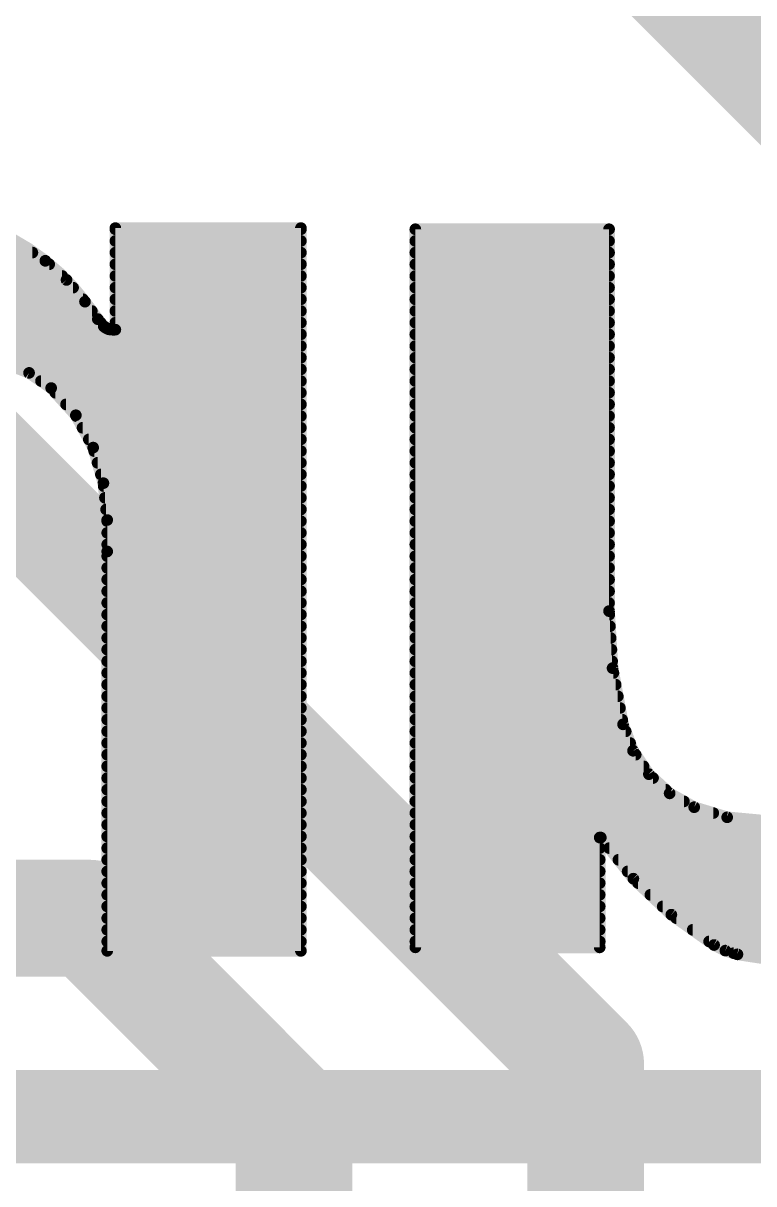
# Model space of a CAD drawing. Extents: x -33 to 74, y -11 to 28.
# Drawn here: x 15.603 to 17.193, y 11.868 to 14.393 of the extents above; entities that cross this region are included whole.
import ezdxf

# ---------------------------------------------------------------- set-up
doc = ezdxf.new("R2010")
doc.units = 0
for name, color, linetype in [('1', 12, 'CONTINUOUS'), ('16', 132, 'CONTINUOUS'), ('21', 41, 'CONTINUOUS'), ('22', 40, 'CONTINUOUS')]:
    doc.layers.add(name, color=color, linetype=linetype)

msp = doc.modelspace()

# ---------------------------------------------------------------- linework, layer by layer
at = {"layer": '1', "const_width": 0.254}
for points in [[(16.8275, 12.1285), (14.732, 14.224)], [(12.28, 12.446), (15.748, 12.446)], [(16.1925, 12.0015), (15.748, 12.446)], [(16.8275, 11.2903), (16.8275, 12.1285)], [(16.1925, 11.2903), (16.1925, 12.0015)]]:
    msp.add_lwpolyline(points, dxfattribs=at)
at = {"layer": '1', "const_width": 0.127}
for points in [[(15.7929, 12.4909, 1), (15.7031, 12.4011)], [(15.748, 12.3825, 1), (15.748, 12.5095)], [(16.891, 12.1285, 1), (16.764, 12.1285)], [(16.7826, 12.0836, 1), (16.8724, 12.1734)], [(16.256, 12.0015, 1), (16.129, 12.0015)], [(16.1476, 11.9566, 1), (16.2374, 12.0464)]]:
    msp.add_lwpolyline(points, format="xyb", dxfattribs=at)
at = {"layer": '16', "const_width": 0.4064}
msp.add_lwpolyline([(19.05, 12.573), (16.51, 15.113)], dxfattribs=at)
at = {"layer": '21', "const_width": 0.2032}
msp.add_lwpolyline([(14.7193, 12.0142), (23.3807, 12.0142)], dxfattribs=at)
at = {"layer": '22'}
for points, const_width in [([(15.6515, 13.876, 0.1577), (15.3568, 13.9852)], 0.0254), ([(15.8039, 13.9535, 1), (15.8039, 13.9408)], 0.0127), ([(15.8039, 13.9535, 1), (15.8039, 13.9408)], 0.0127), ([(15.8102, 13.9471, 1), (15.7976, 13.9471)], 0.0127), ([(15.8102, 13.9471, 1), (15.7976, 13.9471)], 0.0127), ([(15.8039, 13.951, 1), (15.8039, 13.9383)], 0.0127), ([(16.2141, 13.9471, 1), (16.2013, 13.9471)], 0.0127), ([(16.2141, 13.9471, 1), (16.2013, 13.9471)], 0.0127), ([(16.2077, 13.9408, 1), (16.2077, 13.9535)], 0.0127), ([(16.2077, 13.9408, 1), (16.2077, 13.9535)], 0.0127), ([(16.2077, 13.9383, 1), (16.2077, 13.951)], 0.0127), ([(16.4631, 13.9446, 1), (16.4504, 13.9446)], 0.0127), ([(16.4567, 13.951, 1), (16.4567, 13.9383)], 0.0127), ([(16.8847, 13.9446, 1), (16.8719, 13.9446)], 0.0127), ([(16.8783, 13.9383, 1), (16.8783, 13.951)], 0.0127), ([(15.8039, 13.9255, 1), (15.8039, 13.9129)], 0.0127), ([(16.2077, 13.9129, 1), (16.2077, 13.9255)], 0.0127), ([(16.4567, 13.9255, 1), (16.4567, 13.9129)], 0.0127), ([(16.8783, 13.9129, 1), (16.8783, 13.9255)], 0.0127), ([(15.6233, 13.8875, 1), (15.6233, 13.9002)], 0.0127), ([(15.6558, 13.8807, 1), (15.6472, 13.8713)], 0.0127), ([(15.7378, 13.7871, 0.0664), (15.6515, 13.876)], 0.0254), ([(15.6554, 13.881, 1), (15.6476, 13.871)], 0.0127), ([(15.6476, 13.871, 1), (15.6554, 13.881)], 0.0127), ([(15.6481, 13.8706, 1), (15.6549, 13.8814)], 0.0127), ([(15.8039, 13.9002, 1), (15.8039, 13.8875)], 0.0127), ([(16.2077, 13.8875, 1), (16.2077, 13.9002)], 0.0127), ([(16.4567, 13.9002, 1), (16.4567, 13.8875)], 0.0127), ([(16.8783, 13.8875, 1), (16.8783, 13.9002)], 0.0127), ([(15.6599, 13.8621, 1), (15.6599, 13.8748)], 0.0127), ([(15.8039, 13.8748, 1), (15.8039, 13.8621)], 0.0127), ([(16.2077, 13.8621, 1), (16.2077, 13.8748)], 0.0127), ([(16.4567, 13.8748, 1), (16.4567, 13.8621)], 0.0127), ([(16.8783, 13.8621, 1), (16.8783, 13.8748)], 0.0127), ([(15.6881, 13.8367, 1), (15.6881, 13.8493)], 0.0127), ([(15.7024, 13.8385, 1), (15.6928, 13.8303)], 0.0127), ([(15.6933, 13.8297, 1), (15.7019, 13.8391)], 0.0127), ([(15.8039, 13.8493, 1), (15.8039, 13.8367)], 0.0127), ([(16.2077, 13.8367, 1), (16.2077, 13.8493)], 0.0127), ([(16.4567, 13.8493, 1), (16.4567, 13.8367)], 0.0127), ([(16.8783, 13.8367, 1), (16.8783, 13.8493)], 0.0127), ([(15.7119, 13.8113, 1), (15.7119, 13.8239)], 0.0127), ([(15.8039, 13.8239, 1), (15.8039, 13.8113)], 0.0127), ([(16.2077, 13.8113, 1), (16.2077, 13.8239)], 0.0127), ([(16.4567, 13.8239, 1), (16.4567, 13.8113)], 0.0127), ([(16.8783, 13.8113, 1), (16.8783, 13.8239)], 0.0127), ([(15.7429, 13.7909, 1), (15.7327, 13.7833)], 0.0127), ([(15.7658, 13.749, 0.0022), (15.7378, 13.7871)], 0.0254), ([(15.7429, 13.7909, 1), (15.7327, 13.7833)], 0.0127), ([(15.7327, 13.7833, 1), (15.7429, 13.7909)], 0.0127), ([(15.733, 13.783, 1), (15.7426, 13.7912)], 0.0127), ([(15.7335, 13.7859, 1), (15.7335, 13.7986)], 0.0127), ([(15.8039, 13.7986, 1), (15.8039, 13.7859)], 0.0127), ([(16.2077, 13.7859, 1), (16.2077, 13.7986)], 0.0127), ([(16.4567, 13.7986, 1), (16.4567, 13.7859)], 0.0127), ([(16.8783, 13.7859, 1), (16.8783, 13.7986)], 0.0127), ([(15.7527, 13.7605, 1), (15.7527, 13.7731)], 0.0127), ([(15.7707, 13.7531, 1), (15.7609, 13.7449)], 0.0127), ([(15.7658, 13.749, 0.0333), (15.7785, 13.7338)], 0.0254), ([(15.7709, 13.7527, 1), (15.7607, 13.7453)], 0.0127), ([(15.8039, 13.7731, 1), (15.8039, 13.7605)], 0.0127), ([(16.2077, 13.7605, 1), (16.2077, 13.7731)], 0.0127), ([(16.4567, 13.7731, 1), (16.4567, 13.7605)], 0.0127), ([(16.8783, 13.7605, 1), (16.8783, 13.7731)], 0.0127), ([(15.7607, 13.7452, 1), (15.7709, 13.7528)], 0.0127), ([(15.7607, 13.7453, 1), (15.7709, 13.7527)], 0.0127), ([(15.7721, 13.7351, 1), (15.7721, 13.7477)], 0.0127), ([(15.7821, 13.739, 1), (15.7749, 13.7286)], 0.0127), ([(15.7785, 13.7338, 0.205), (15.7963, 13.7262)], 0.0254), ([(15.7831, 13.7382, 1), (15.7739, 13.7294)], 0.0127), ([(15.7736, 13.7297, 1), (15.7834, 13.7379)], 0.0127), ([(15.7739, 13.7294, 1), (15.7831, 13.7382)], 0.0127), ([(15.7879, 13.7344, 1), (15.7854, 13.722)], 0.0127), ([(15.783, 13.723, 1), (15.7902, 13.7334)], 0.0127), ([(15.7963, 13.7325, 1), (15.7963, 13.7199)], 0.0127), ([(15.7963, 13.7325, 1), (15.7963, 13.7199)], 0.0127), ([(15.795, 13.72, 1), (15.7976, 13.7324)], 0.0127), ([(15.7963, 13.7199, 1), (15.7963, 13.7325)], 0.0127), ([(15.8039, 13.7477, 1), (15.8039, 13.7351)], 0.0127), ([(15.8039, 13.7199, 1), (15.8039, 13.7325)], 0.0127), ([(15.8039, 13.7199, 1), (15.8039, 13.7325)], 0.0127), ([(16.2077, 13.7351, 1), (16.2077, 13.7477)], 0.0127), ([(16.4567, 13.7477, 1), (16.4567, 13.7351)], 0.0127), ([(16.8783, 13.7351, 1), (16.8783, 13.7477)], 0.0127), ([(15.7976, 13.7262, 1), (15.8102, 13.7262)], 0.0127), ([(15.7976, 13.7262, 1), (15.8102, 13.7262)], 0.0127), ([(16.2077, 13.7097, 1), (16.2077, 13.7224)], 0.0127), ([(16.4567, 13.7224, 1), (16.4567, 13.7097)], 0.0127), ([(16.8783, 13.7097, 1), (16.8783, 13.7224)], 0.0127), ([(16.2077, 13.6843, 1), (16.2077, 13.6969)], 0.0127), ([(16.4567, 13.6969, 1), (16.4567, 13.6843)], 0.0127), ([(16.8783, 13.6843, 1), (16.8783, 13.6969)], 0.0127), ([(15.6642, 13.5992, 0.1688), (15.5042, 13.6627)], 0.0254), ([(16.2077, 13.6589, 1), (16.2077, 13.6715)], 0.0127), ([(16.4567, 13.6715, 1), (16.4567, 13.6589)], 0.0127), ([(16.8783, 13.6589, 1), (16.8783, 13.6715)], 0.0127), ([(15.6197, 13.6374, 1), (15.6125, 13.6269)], 0.0127), ([(15.6137, 13.6263, 1), (15.6184, 13.6381)], 0.0127), ([(16.2077, 13.6335, 1), (16.2077, 13.6462)], 0.0127), ([(16.4567, 13.6462, 1), (16.4567, 13.6335)], 0.0127), ([(16.8783, 13.6335, 1), (16.8783, 13.6462)], 0.0127), ([(15.642, 13.6207, 1), (15.642, 13.6081)], 0.0127), ([(15.6689, 13.6035, 1), (15.6595, 13.5949)], 0.0127), ([(15.7556, 13.4696, 0.1229), (15.6642, 13.5992)], 0.0254), ([(15.6683, 13.604, 1), (15.6601, 13.5944)], 0.0127), ([(15.6601, 13.5944, 1), (15.6683, 13.604)], 0.0127), ([(15.6606, 13.594, 1), (15.6678, 13.6044)], 0.0127), ([(16.2077, 13.6081, 1), (16.2077, 13.6207)], 0.0127), ([(16.4567, 13.6207, 1), (16.4567, 13.6081)], 0.0127), ([(16.8783, 13.6081, 1), (16.8783, 13.6207)], 0.0127), ([(15.6734, 13.5953, 1), (15.6734, 13.5827)], 0.0127), ([(16.2077, 13.5827, 1), (16.2077, 13.5953)], 0.0127), ([(16.4567, 13.5953, 1), (16.4567, 13.5827)], 0.0127), ([(16.8783, 13.5827, 1), (16.8783, 13.5953)], 0.0127), ([(15.6965, 13.57, 1), (15.6965, 13.5573)], 0.0127), ([(16.2077, 13.5573, 1), (16.2077, 13.57)], 0.0127), ([(16.4567, 13.57, 1), (16.4567, 13.5573)], 0.0127), ([(16.8783, 13.5573, 1), (16.8783, 13.57)], 0.0127), ([(15.7235, 13.543, 1), (15.7123, 13.537)], 0.0127), ([(15.7188, 13.5445, 1), (15.7188, 13.5319)], 0.0127), ([(15.7132, 13.5358, 1), (15.7226, 13.5443)], 0.0127), ([(16.2077, 13.5319, 1), (16.2077, 13.5445)], 0.0127), ([(16.4567, 13.5445, 1), (16.4567, 13.5319)], 0.0127), ([(16.8783, 13.5319, 1), (16.8783, 13.5445)], 0.0127), ([(15.7324, 13.5191, 1), (15.7324, 13.5065)], 0.0127), ([(16.2077, 13.5065, 1), (16.2077, 13.5191)], 0.0127), ([(16.4567, 13.5191, 1), (16.4567, 13.5065)], 0.0127), ([(16.8783, 13.5065, 1), (16.8783, 13.5191)], 0.0127), ([(15.7461, 13.4938, 1), (15.7461, 13.4811)], 0.0127), ([(15.7617, 13.4714, 1), (15.7495, 13.4678)], 0.0127), ([(15.7861, 13.3121, 0.0895), (15.7556, 13.4696)], 0.0254), ([(15.7615, 13.4719, 1), (15.7497, 13.4673)], 0.0127), ([(16.2077, 13.4811, 1), (16.2077, 13.4938)], 0.0127), ([(16.4567, 13.4938, 1), (16.4567, 13.4811)], 0.0127), ([(16.8783, 13.4811, 1), (16.8783, 13.4938)], 0.0127), ([(15.7497, 13.4673, 1), (15.7615, 13.4719)], 0.0127), ([(15.75, 13.4666, 1), (15.7612, 13.4726)], 0.0127), ([(15.7578, 13.4684, 1), (15.7578, 13.4557)], 0.0127), ([(16.2077, 13.4557, 1), (16.2077, 13.4684)], 0.0127), ([(16.4567, 13.4684, 1), (16.4567, 13.4557)], 0.0127), ([(16.8783, 13.4557, 1), (16.8783, 13.4684)], 0.0127), ([(15.7651, 13.4429, 1), (15.7651, 13.4303)], 0.0127), ([(16.2077, 13.4303, 1), (16.2077, 13.4429)], 0.0127), ([(16.4567, 13.4429, 1), (16.4567, 13.4303)], 0.0127), ([(16.8783, 13.4303, 1), (16.8783, 13.4429)], 0.0127), ([(15.7724, 13.4176, 1), (15.7724, 13.4049)], 0.0127), ([(16.2077, 13.4049, 1), (16.2077, 13.4176)], 0.0127), ([(16.4567, 13.4176, 1), (16.4567, 13.4049)], 0.0127), ([(16.8783, 13.4049, 1), (16.8783, 13.4176)], 0.0127), ([(15.7842, 13.3929, 1), (15.7716, 13.3916)], 0.0127), ([(15.7718, 13.3905, 1), (15.784, 13.394)], 0.0127), ([(15.7786, 13.3922, 1), (15.7786, 13.3795)], 0.0127), ([(16.2077, 13.3795, 1), (16.2077, 13.3922)], 0.0127), ([(16.4567, 13.3922, 1), (16.4567, 13.3795)], 0.0127), ([(16.8783, 13.3795, 1), (16.8783, 13.3922)], 0.0127), ([(15.7812, 13.3667, 1), (15.7812, 13.3541)], 0.0127), ([(16.2077, 13.3541, 1), (16.2077, 13.3667)], 0.0127), ([(16.4567, 13.3667, 1), (16.4567, 13.3541)], 0.0127), ([(16.8783, 13.3541, 1), (16.8783, 13.3667)], 0.0127), ([(15.7838, 13.3414, 1), (15.7838, 13.3287)], 0.0127), ([(16.2077, 13.3287, 1), (16.2077, 13.3414)], 0.0127), ([(16.4567, 13.3414, 1), (16.4567, 13.3287)], 0.0127), ([(16.8783, 13.3287, 1), (16.8783, 13.3414)], 0.0127), ([(15.7925, 13.3121, 1), (15.7798, 13.3121)], 0.0127), ([(15.7861, 13.2436, 0.0064), (15.7861, 13.3121)], 0.0254), ([(15.7924, 13.3122, 1), (15.7798, 13.312)], 0.0127), ([(15.7861, 13.316, 1), (15.7861, 13.3033)], 0.0127), ([(15.7798, 13.3115, 1), (15.7924, 13.3127)], 0.0127), ([(15.7798, 13.312, 1), (15.7924, 13.3122)], 0.0127), ([(16.2077, 13.3033, 1), (16.2077, 13.316)], 0.0127), ([(16.4567, 13.316, 1), (16.4567, 13.3033)], 0.0127), ([(16.8783, 13.3033, 1), (16.8783, 13.316)], 0.0127), ([(15.7861, 13.2905, 1), (15.7861, 13.2779)], 0.0127), ([(16.2077, 13.2779, 1), (16.2077, 13.2905)], 0.0127), ([(16.4567, 13.2905, 1), (16.4567, 13.2779)], 0.0127), ([(16.8783, 13.2779, 1), (16.8783, 13.2905)], 0.0127), ([(15.7861, 13.2652, 1), (15.7861, 13.2525)], 0.0127), ([(15.7925, 13.2436, 1), (15.7798, 13.2436)], 0.0127), ([(16.2077, 13.2525, 1), (16.2077, 13.2652)], 0.0127), ([(16.4567, 13.2652, 1), (16.4567, 13.2525)], 0.0127), ([(16.8783, 13.2525, 1), (16.8783, 13.2652)], 0.0127), ([(15.7798, 13.2437, 1), (15.7924, 13.2435)], 0.0127), ([(15.7861, 13.2398, 1), (15.7861, 13.2271)], 0.0127), ([(16.2077, 13.2271, 1), (16.2077, 13.2398)], 0.0127), ([(16.4567, 13.2398, 1), (16.4567, 13.2271)], 0.0127), ([(16.8783, 13.2271, 1), (16.8783, 13.2398)], 0.0127), ([(15.7861, 13.2143, 1), (15.7861, 13.2017)], 0.0127), ([(16.2077, 13.2017, 1), (16.2077, 13.2143)], 0.0127), ([(16.4567, 13.2143, 1), (16.4567, 13.2017)], 0.0127), ([(16.8783, 13.2017, 1), (16.8783, 13.2143)], 0.0127), ([(15.7861, 13.189, 1), (15.7861, 13.1763)], 0.0127), ([(16.2077, 13.1763, 1), (16.2077, 13.189)], 0.0127), ([(16.4567, 13.189, 1), (16.4567, 13.1763)], 0.0127), ([(16.8783, 13.1763, 1), (16.8783, 13.189)], 0.0127), ([(15.7861, 13.1636, 1), (15.7861, 13.1509)], 0.0127), ([(16.2077, 13.1509, 1), (16.2077, 13.1636)], 0.0127), ([(16.4567, 13.1636, 1), (16.4567, 13.1509)], 0.0127), ([(16.8783, 13.1509, 1), (16.8783, 13.1636)], 0.0127), ([(15.7861, 13.1381, 1), (15.7861, 13.1255)], 0.0127), ([(16.2077, 13.1255, 1), (16.2077, 13.1381)], 0.0127), ([(16.4567, 13.1381, 1), (16.4567, 13.1255)], 0.0127), ([(16.8783, 13.1255, 1), (16.8783, 13.1381)], 0.0127), ([(15.7861, 13.1128, 1), (15.7861, 13.1001)], 0.0127), ([(16.2077, 13.1001, 1), (16.2077, 13.1128)], 0.0127), ([(16.4567, 13.1128, 1), (16.4567, 13.1001)], 0.0127), ([(16.8719, 13.114, 1), (16.8847, 13.114)], 0.0127), ([(16.8846, 13.1144, 1), (16.872, 13.1136)], 0.0127), ([(16.8788, 13.1001, 1), (16.8788, 13.1128)], 0.0127), ([(15.7861, 13.0874, 1), (15.7861, 13.0747)], 0.0127), ([(16.2077, 13.0747, 1), (16.2077, 13.0874)], 0.0127), ([(16.4567, 13.0874, 1), (16.4567, 13.0747)], 0.0127), ([(16.8803, 13.0747, 1), (16.8803, 13.0874)], 0.0127), ([(15.7861, 13.0619, 1), (15.7861, 13.0493)], 0.0127), ([(16.2077, 13.0493, 1), (16.2077, 13.0619)], 0.0127), ([(16.4567, 13.0619, 1), (16.4567, 13.0493)], 0.0127), ([(16.8819, 13.0493, 1), (16.8819, 13.0619)], 0.0127), ([(15.7861, 13.0366, 1), (15.7861, 13.0239)], 0.0127), ([(16.2077, 13.0239, 1), (16.2077, 13.0366)], 0.0127), ([(16.4567, 13.0366, 1), (16.4567, 13.0239)], 0.0127), ([(16.8835, 13.0239, 1), (16.8835, 13.0366)], 0.0127), ([(15.7861, 13.0112, 1), (15.7861, 12.9985)], 0.0127), ([(16.2077, 12.9985, 1), (16.2077, 13.0112)], 0.0127), ([(16.4567, 13.0112, 1), (16.4567, 12.9985)], 0.0127), ([(16.8922, 12.991, 1), (16.8797, 12.9887)], 0.0127), ([(16.885, 12.9985, 1), (16.885, 13.0112)], 0.0127), ([(15.7861, 12.9857, 1), (15.7861, 12.9731)], 0.0127), ([(16.2077, 12.9731, 1), (16.2077, 12.9857)], 0.0127), ([(16.4567, 12.9857, 1), (16.4567, 12.9731)], 0.0127), ([(16.8796, 12.9895, 1), (16.8923, 12.9903)], 0.0127), ([(16.8879, 12.9731, 1), (16.8879, 12.9857)], 0.0127), ([(15.7861, 12.9604, 1), (15.7861, 12.9477)], 0.0127), ([(16.2077, 12.9477, 1), (16.2077, 12.9604)], 0.0127), ([(16.4567, 12.9604, 1), (16.4567, 12.9477)], 0.0127), ([(16.8927, 12.9477, 1), (16.8927, 12.9604)], 0.0127), ([(15.7861, 12.935, 1), (15.7861, 12.9223)], 0.0127), ([(16.2077, 12.9223, 1), (16.2077, 12.935)], 0.0127), ([(16.4567, 12.935, 1), (16.4567, 12.9223)], 0.0127), ([(16.8974, 12.9223, 1), (16.8974, 12.935)], 0.0127), ([(15.7861, 12.9095, 1), (15.7861, 12.8969)], 0.0127), ([(16.2077, 12.8969, 1), (16.2077, 12.9095)], 0.0127), ([(16.4567, 12.9095, 1), (16.4567, 12.8969)], 0.0127), ([(16.9021, 12.8969, 1), (16.9021, 12.9095)], 0.0127), ([(15.7861, 12.8841, 1), (15.7861, 12.8715)], 0.0127), ([(16.2077, 12.8715, 1), (16.2077, 12.8841)], 0.0127), ([(16.4567, 12.8841, 1), (16.4567, 12.8715)], 0.0127), ([(16.9147, 12.8699, 1), (16.9029, 12.8653)], 0.0127), ([(16.9069, 12.8715, 1), (16.9069, 12.8841)], 0.0127), ([(15.7861, 12.8588, 1), (15.7861, 12.8461)], 0.0127), ([(16.2077, 12.8461, 1), (16.2077, 12.8588)], 0.0127), ([(16.4567, 12.8588, 1), (16.4567, 12.8461)], 0.0127), ([(16.9026, 12.8664, 1), (16.915, 12.8688)], 0.0127), ([(16.9146, 12.8461, 1), (16.9146, 12.8588)], 0.0127), ([(15.7861, 12.8333, 1), (15.7861, 12.8207)], 0.0127), ([(16.2077, 12.8207, 1), (16.2077, 12.8333)], 0.0127), ([(16.4567, 12.8333, 1), (16.4567, 12.8207)], 0.0127), ([(16.9242, 12.8207, 1), (16.9242, 12.8333)], 0.0127), ([(15.7861, 12.8079, 1), (15.7861, 12.7953)], 0.0127), ([(16.2077, 12.7953, 1), (16.2077, 12.8079)], 0.0127), ([(16.4567, 12.8079, 1), (16.4567, 12.7953)], 0.0127), ([(16.9359, 12.8137, 1), (16.9253, 12.8066)], 0.0127), ([(16.9247, 12.8079, 1), (16.9365, 12.8124)], 0.0127), ([(16.9364, 12.7953, 1), (16.9364, 12.8079)], 0.0127), ([(15.7861, 12.7826, 1), (15.7861, 12.7699)], 0.0127), ([(16.2077, 12.7699, 1), (16.2077, 12.7826)], 0.0127), ([(16.4567, 12.7826, 1), (16.4567, 12.7699)], 0.0127), ([(16.9535, 12.7699, 1), (16.9535, 12.7826)], 0.0127), ([(15.7861, 12.7571, 1), (15.7861, 12.7445)], 0.0127), ([(16.2077, 12.7445, 1), (16.2077, 12.7571)], 0.0127), ([(16.4567, 12.7571, 1), (16.4567, 12.7445)], 0.0127), ([(16.9693, 12.7639, 1), (16.9607, 12.7545)], 0.0127), ([(16.9597, 12.7556, 1), (16.9703, 12.7627)], 0.0127), ([(16.9741, 12.7445, 1), (16.9741, 12.7571)], 0.0127), ([(15.7861, 12.7317, 1), (15.7861, 12.7191)], 0.0127), ([(16.2077, 12.7191, 1), (16.2077, 12.7317)], 0.0127), ([(16.4567, 12.7317, 1), (16.4567, 12.7191)], 0.0127), ([(17.0016, 12.7191, 1), (17.0016, 12.7317)], 0.0127), ([(17.0133, 12.723, 1), (17.007, 12.712)], 0.0127), ([(17.0059, 12.7128, 1), (17.0145, 12.7222)], 0.0127), ([(15.7861, 12.7064, 1), (15.7861, 12.6937)], 0.0127), ([(16.2077, 12.6937, 1), (16.2077, 12.7064)], 0.0127), ([(16.4567, 12.7064, 1), (16.4567, 12.6937)], 0.0127), ([(17.0412, 12.6937, 1), (17.0412, 12.7064)], 0.0127), ([(17.0656, 12.6934, 1), (17.0618, 12.6812)], 0.0127), ([(15.7861, 12.6809, 1), (15.7861, 12.6683)], 0.0127), ([(16.2077, 12.6683, 1), (16.2077, 12.6809)], 0.0127), ([(16.4567, 12.6809, 1), (16.4567, 12.6683)], 0.0127), ([(17.0606, 12.6818, 1), (17.0668, 12.6928)], 0.0127), ([(17.1052, 12.6683, 1), (17.1052, 12.6809)], 0.0127), ([(17.136, 12.6717, 1), (17.1348, 12.6591)], 0.0127), ([(17.1335, 12.6593, 1), (17.1372, 12.6715)], 0.0127), ([(15.7861, 12.6555, 1), (15.7861, 12.6429)], 0.0127), ([(16.2077, 12.6429, 1), (16.2077, 12.6555)], 0.0127), ([(16.4567, 12.6555, 1), (16.4567, 12.6429)], 0.0127), ([(15.7861, 12.6302, 1), (15.7861, 12.6175)], 0.0127), ([(16.2077, 12.6175, 1), (16.2077, 12.6302)], 0.0127), ([(16.4567, 12.6302, 1), (16.4567, 12.6175)], 0.0127), ([(16.8644, 12.6213, 1), (16.8516, 12.6213)], 0.0127), ([(16.858, 12.6276, 1), (16.858, 12.615)], 0.0127), ([(16.8655, 12.6252, 1), (16.8555, 12.6174)], 0.0127), ([(16.8605, 12.615, 1), (16.8605, 12.6276)], 0.0127), ([(15.7861, 12.6047, 1), (15.7861, 12.5921)], 0.0127), ([(16.2077, 12.5921, 1), (16.2077, 12.6047)], 0.0127), ([(16.4567, 12.6047, 1), (16.4567, 12.5921)], 0.0127), ([(16.858, 12.5921, 1), (16.858, 12.6047)], 0.0127), ([(16.8786, 12.6047, 1), (16.8786, 12.5921)], 0.0127), ([(15.7861, 12.5793, 1), (15.7861, 12.5667)], 0.0127), ([(16.2077, 12.5667, 1), (16.2077, 12.5793)], 0.0127), ([(16.4567, 12.5793, 1), (16.4567, 12.5667)], 0.0127), ([(16.858, 12.5667, 1), (16.858, 12.5793)], 0.0127), ([(16.8987, 12.5793, 1), (16.8987, 12.5667)], 0.0127), ([(15.7861, 12.554, 1), (15.7861, 12.5413)], 0.0127), ([(16.2077, 12.5413, 1), (16.2077, 12.554)], 0.0127), ([(16.4567, 12.554, 1), (16.4567, 12.5413)], 0.0127), ([(16.858, 12.5413, 1), (16.858, 12.554)], 0.0127), ([(16.9188, 12.554, 1), (16.9188, 12.5413)], 0.0127), ([(15.7861, 12.5285, 1), (15.7861, 12.5159)], 0.0127), ([(16.2077, 12.5159, 1), (16.2077, 12.5285)], 0.0127), ([(16.4567, 12.5285, 1), (16.4567, 12.5159)], 0.0127), ([(16.858, 12.5159, 1), (16.858, 12.5285)], 0.0127), ([(16.9356, 12.5365, 1), (16.9268, 12.5273)], 0.0127), ([(16.9262, 12.528, 1), (16.9362, 12.5359)], 0.0127), ([(16.9415, 12.5285, 1), (16.9415, 12.5159)], 0.0127), ([(15.7861, 12.5031, 1), (15.7861, 12.4905)], 0.0127), ([(16.2077, 12.4905, 1), (16.2077, 12.5031)], 0.0127), ([(16.4567, 12.5031, 1), (16.4567, 12.4905)], 0.0127), ([(16.858, 12.4905, 1), (16.858, 12.5031)], 0.0127), ([(16.9682, 12.5031, 1), (16.9682, 12.4905)], 0.0127), ([(15.7861, 12.4778, 1), (15.7861, 12.4651)], 0.0127), ([(16.2077, 12.4651, 1), (16.2077, 12.4778)], 0.0127), ([(16.4567, 12.4778, 1), (16.4567, 12.4651)], 0.0127), ([(16.858, 12.4651, 1), (16.858, 12.4778)], 0.0127), ([(16.995, 12.4778, 1), (16.995, 12.4651)], 0.0127), ([(15.7861, 12.4523, 1), (15.7861, 12.4397)], 0.0127), ([(16.2077, 12.4397, 1), (16.2077, 12.4523)], 0.0127), ([(16.4567, 12.4523, 1), (16.4567, 12.4397)], 0.0127), ([(16.858, 12.4397, 1), (16.858, 12.4523)], 0.0127), ([(17.0176, 12.4587, 1), (17.0102, 12.4483)], 0.0127), ([(17.0095, 12.4489, 1), (17.0183, 12.4581)], 0.0127), ([(17.0245, 12.4523, 1), (17.0245, 12.4397)], 0.0127), ([(15.7861, 12.4269, 1), (15.7861, 12.4143)], 0.0127), ([(16.2077, 12.4143, 1), (16.2077, 12.4269)], 0.0127), ([(16.4567, 12.4269, 1), (16.4567, 12.4143)], 0.0127), ([(16.858, 12.4143, 1), (16.858, 12.4269)], 0.0127), ([(17.0603, 12.4269, 1), (17.0603, 12.4143)], 0.0127), ([(15.7861, 12.4016, 1), (15.7861, 12.3889)], 0.0127), ([(16.2077, 12.3889, 1), (16.2077, 12.4016)], 0.0127), ([(16.4567, 12.4016, 1), (16.4567, 12.3889)], 0.0127), ([(16.858, 12.3889, 1), (16.858, 12.4016)], 0.0127), ([(17.0962, 12.4016, 1), (17.0962, 12.3889)], 0.0127), ([(17.1097, 12.3933, 1), (17.1041, 12.3819)], 0.0127), ([(17.1032, 12.3824, 1), (17.1106, 12.3928)], 0.0127), ([(15.7798, 12.3749, 1), (15.7925, 12.3749)], 0.0127), ([(15.7798, 12.3749, 1), (15.7925, 12.3749)], 0.0127), ([(15.7861, 12.3812, 1), (15.7861, 12.3686)], 0.0127), ([(15.7861, 12.3812, 1), (15.7861, 12.3686)], 0.0127), ([(16.2013, 12.3749, 1), (16.2141, 12.3749)], 0.0127), ([(16.2013, 12.3749, 1), (16.2141, 12.3749)], 0.0127), ([(16.2077, 12.3686, 1), (16.2077, 12.3812)], 0.0127), ([(16.2077, 12.3686, 1), (16.2077, 12.3812)], 0.0127), ([(16.4504, 12.3825, 1), (16.4631, 12.3825)], 0.0127), ([(16.4567, 12.3888, 1), (16.4567, 12.3762)], 0.0127), ([(16.8516, 12.3825, 1), (16.8644, 12.3825)], 0.0127), ([(16.858, 12.3762, 1), (16.858, 12.3888)], 0.0127), ([(17.1333, 12.3814, 1), (17.1296, 12.3693)], 0.0127), ([(17.1286, 12.3697, 1), (17.1343, 12.381)], 0.0127), ([(17.1496, 12.3762, 1), (17.1496, 12.3635)], 0.0127), ([(17.1587, 12.3736, 1), (17.1567, 12.361)], 0.0127), ([(17.1558, 12.3612, 1), (17.1596, 12.3734)], 0.0127)]:
    msp.add_lwpolyline(points, format="xyb", dxfattribs=dict(at, const_width=const_width))
at = {"layer": '22', "const_width": 0.0254}
for points in [[(15.6515, 13.876), (15.5616, 13.9328)], [(16.2077, 13.9471), (15.8039, 13.9471)], [(15.8039, 13.9471), (15.8039, 13.7262)], [(16.2077, 13.9471), (15.8039, 13.9471)], [(15.8039, 13.9471), (15.8039, 13.7262)], [(15.8039, 13.9446), (16.2077, 13.9446)], [(16.2077, 12.3749), (16.2077, 13.9471)], [(16.2077, 12.3749), (16.2077, 13.9471)], [(16.4567, 12.3825), (16.4567, 13.9446)], [(16.4567, 13.9446), (16.8783, 13.9446)], [(16.8783, 13.9446), (16.8783, 13.114)], [(15.8039, 13.9192), (16.2077, 13.9192)], [(16.4567, 13.9192), (16.8783, 13.9192)], [(14.9379, 13.8938), (15.6233, 13.8938)], [(15.6976, 13.8344), (15.6515, 13.876)], [(15.8039, 13.8938), (16.2077, 13.8938)], [(16.4567, 13.8938), (16.8783, 13.8938)], [(14.9056, 13.8684), (15.6599, 13.8684)], [(15.8039, 13.8684), (16.2077, 13.8684)], [(16.4567, 13.8684), (16.8783, 13.8684)], [(14.8787, 13.843), (15.6881, 13.843)], [(15.7378, 13.7871), (15.6976, 13.8344)], [(15.8039, 13.843), (16.2077, 13.843)], [(16.4567, 13.843), (16.8783, 13.843)], [(14.8571, 13.8176), (15.7119, 13.8176)], [(15.8039, 13.8176), (16.2077, 13.8176)], [(16.4567, 13.8176), (16.8783, 13.8176)], [(14.8371, 13.7922), (15.7335, 13.7922)], [(15.7658, 13.749), (15.7378, 13.7871)], [(15.8039, 13.7922), (16.2077, 13.7922)], [(16.4567, 13.7922), (16.8783, 13.7922)], [(14.822, 13.7668), (15.7527, 13.7668)], [(15.7785, 13.7338), (15.7658, 13.749)], [(15.8039, 13.7668), (16.2077, 13.7668)], [(16.4567, 13.7668), (16.8783, 13.7668)], [(14.807, 13.7414), (15.7721, 13.7414)], [(15.7866, 13.7282), (15.7785, 13.7338)], [(15.7963, 13.7262), (15.7866, 13.7282)], [(15.8039, 13.7262), (15.7963, 13.7262)], [(15.8039, 13.7262), (15.7963, 13.7262)], [(15.8039, 13.7414), (16.2077, 13.7414)], [(16.4567, 13.7414), (16.8783, 13.7414)], [(14.7956, 13.716), (16.2077, 13.716)], [(16.4567, 13.716), (16.8783, 13.716)], [(14.7859, 13.6906), (16.2077, 13.6906)], [(16.4567, 13.6906), (16.8783, 13.6906)], [(15.4483, 13.6652), (16.2077, 13.6652)], [(15.5618, 13.6537), (15.6161, 13.6322)], [(16.4567, 13.6652), (16.8783, 13.6652)], [(15.5969, 13.6398), (16.2077, 13.6398)], [(15.6161, 13.6322), (15.6642, 13.5992)], [(16.4567, 13.6398), (16.8783, 13.6398)], [(15.642, 13.6144), (16.2077, 13.6144)], [(15.6642, 13.5992), (15.7179, 13.54)], [(16.4567, 13.6144), (16.8783, 13.6144)], [(15.6734, 13.589), (16.2077, 13.589)], [(16.4567, 13.589), (16.8783, 13.589)], [(15.6965, 13.5636), (16.2077, 13.5636)], [(16.4567, 13.5636), (16.8783, 13.5636)], [(15.7179, 13.54), (15.7556, 13.4696)], [(15.7188, 13.5382), (16.2077, 13.5382)], [(16.4567, 13.5382), (16.8783, 13.5382)], [(15.7324, 13.5128), (16.2077, 13.5128)], [(16.4567, 13.5128), (16.8783, 13.5128)], [(15.7461, 13.4874), (16.2077, 13.4874)], [(15.7556, 13.4696), (15.7779, 13.3922)], [(16.4567, 13.4874), (16.8783, 13.4874)], [(15.7578, 13.462), (16.2077, 13.462)], [(16.4567, 13.462), (16.8783, 13.462)], [(15.7651, 13.4366), (16.2077, 13.4366)], [(16.4567, 13.4366), (16.8783, 13.4366)], [(15.7724, 13.4112), (16.2077, 13.4112)], [(16.4567, 13.4112), (16.8783, 13.4112)], [(15.7779, 13.3922), (15.7861, 13.3121)], [(15.7786, 13.3858), (16.2077, 13.3858)], [(16.4567, 13.3858), (16.8783, 13.3858)], [(15.7812, 13.3604), (16.2077, 13.3604)], [(16.4567, 13.3604), (16.8783, 13.3604)], [(15.7838, 13.335), (16.2077, 13.335)], [(16.4567, 13.335), (16.8783, 13.335)], [(15.7861, 13.3121), (15.7861, 12.3749)], [(15.7861, 13.3096), (16.2077, 13.3096)], [(16.4567, 13.3096), (16.8783, 13.3096)], [(15.7861, 13.2842), (16.2077, 13.2842)], [(16.4567, 13.2842), (16.8783, 13.2842)], [(15.7861, 13.2588), (16.2077, 13.2588)], [(15.7861, 13.2436), (15.7861, 12.3749)], [(16.4567, 13.2588), (16.8783, 13.2588)], [(15.7861, 13.2334), (16.2077, 13.2334)], [(16.4567, 13.2334), (16.8783, 13.2334)], [(15.7861, 13.208), (16.2077, 13.208)], [(16.4567, 13.208), (16.8783, 13.208)], [(15.7861, 13.1826), (16.2077, 13.1826)], [(16.4567, 13.1826), (16.8783, 13.1826)], [(15.7861, 13.1572), (16.2077, 13.1572)], [(16.4567, 13.1572), (16.8783, 13.1572)], [(15.7861, 13.1318), (16.2077, 13.1318)], [(16.4567, 13.1318), (16.8783, 13.1318)], [(15.7861, 13.1064), (16.2077, 13.1064)], [(16.4567, 13.1064), (16.8788, 13.1064)], [(16.8783, 13.114), (16.886, 12.9899)], [(15.7861, 13.081), (16.2077, 13.081)], [(16.4567, 13.081), (16.8803, 13.081)], [(15.7861, 13.0556), (16.2077, 13.0556)], [(16.4567, 13.0556), (16.8819, 13.0556)], [(15.7861, 13.0302), (16.2077, 13.0302)], [(16.4567, 13.0302), (16.8835, 13.0302)], [(15.7861, 13.0048), (16.2077, 13.0048)], [(16.4567, 13.0048), (16.885, 13.0048)], [(16.886, 12.9899), (16.9088, 12.8676)], [(15.7861, 12.9794), (16.2077, 12.9794)], [(16.4567, 12.9794), (16.8879, 12.9794)], [(15.7861, 12.954), (16.2077, 12.954)], [(16.4567, 12.954), (16.8927, 12.954)], [(15.7861, 12.9286), (16.2077, 12.9286)], [(16.4567, 12.9286), (16.8974, 12.9286)], [(15.7861, 12.9032), (16.2077, 12.9032)], [(16.4567, 12.9032), (16.9021, 12.9032)], [(15.7861, 12.8778), (16.2077, 12.8778)], [(16.4567, 12.8778), (16.9069, 12.8778)], [(16.9088, 12.8676), (16.9306, 12.8101)], [(15.7861, 12.8524), (16.2077, 12.8524)], [(16.4567, 12.8524), (16.9146, 12.8524)], [(15.7861, 12.827), (16.2077, 12.827)], [(16.4567, 12.827), (16.9242, 12.827)], [(15.7861, 12.8016), (16.2077, 12.8016)], [(16.4567, 12.8016), (16.9364, 12.8016)], [(16.9306, 12.8101), (16.965, 12.7592)], [(15.7861, 12.7762), (16.2077, 12.7762)], [(16.4567, 12.7762), (16.9535, 12.7762)], [(15.7861, 12.7508), (16.2077, 12.7508)], [(16.4567, 12.7508), (16.9741, 12.7508)], [(16.965, 12.7592), (17.0102, 12.7175)], [(15.7861, 12.7254), (16.2077, 12.7254)], [(16.4567, 12.7254), (17.0016, 12.7254)], [(17.0102, 12.7175), (17.0637, 12.6873)], [(15.7861, 12.7), (16.2077, 12.7)], [(16.4567, 12.7), (17.0412, 12.7)], [(17.0637, 12.6873), (17.1354, 12.6654)], [(15.7861, 12.6746), (16.2077, 12.6746)], [(16.4567, 12.6746), (17.1052, 12.6746)], [(17.1354, 12.6654), (17.21, 12.6584)], [(15.7861, 12.6492), (16.2077, 12.6492)], [(16.4567, 12.6492), (17.8849, 12.6492)], [(15.7861, 12.6238), (16.2077, 12.6238)], [(16.4567, 12.6238), (17.8724, 12.6238)], [(16.8605, 12.6213), (16.858, 12.6213)], [(16.858, 12.6213), (16.858, 12.3825)], [(16.9312, 12.5319), (16.8605, 12.6213)], [(15.7861, 12.5984), (16.2077, 12.5984)], [(16.4567, 12.5984), (16.858, 12.5984)], [(16.8786, 12.5984), (17.8599, 12.5984)], [(15.7861, 12.573), (16.2077, 12.573)], [(16.4567, 12.573), (16.858, 12.573)], [(16.8987, 12.573), (17.8474, 12.573)], [(15.7861, 12.5476), (16.2077, 12.5476)], [(16.4567, 12.5476), (16.858, 12.5476)], [(16.9188, 12.5476), (17.833, 12.5476)], [(15.7861, 12.5222), (16.2077, 12.5222)], [(16.4567, 12.5222), (16.858, 12.5222)], [(17.0139, 12.4535), (16.9312, 12.5319)], [(16.9415, 12.5222), (17.8141, 12.5222)], [(15.7861, 12.4968), (16.2077, 12.4968)], [(16.4567, 12.4968), (16.858, 12.4968)], [(16.9682, 12.4968), (17.7951, 12.4968)], [(15.7861, 12.4714), (16.2077, 12.4714)], [(16.4567, 12.4714), (16.858, 12.4714)], [(16.995, 12.4714), (17.7762, 12.4714)], [(15.7861, 12.446), (16.2077, 12.446)], [(16.4567, 12.446), (16.858, 12.446)], [(17.1069, 12.3876), (17.0139, 12.4535)], [(17.0245, 12.446), (17.7498, 12.446)], [(15.7861, 12.4206), (16.2077, 12.4206)], [(16.4567, 12.4206), (16.858, 12.4206)], [(17.0603, 12.4206), (17.7077, 12.4206)], [(15.7861, 12.3952), (16.2077, 12.3952)], [(16.4567, 12.3952), (16.858, 12.3952)], [(17.0962, 12.3952), (17.6642, 12.3952)], [(17.1315, 12.3753), (17.1069, 12.3876)], [(15.7861, 12.3749), (16.2077, 12.3749)], [(15.7861, 12.3749), (16.2077, 12.3749)], [(16.858, 12.3825), (16.4567, 12.3825)], [(17.1577, 12.3673), (17.1315, 12.3753)], [(17.1496, 12.3698), (17.5961, 12.3698)], [(17.3055, 12.3449), (17.1577, 12.3673)]]:
    msp.add_lwpolyline(points, dxfattribs=at)

doc.saveas('drawing.dxf')
